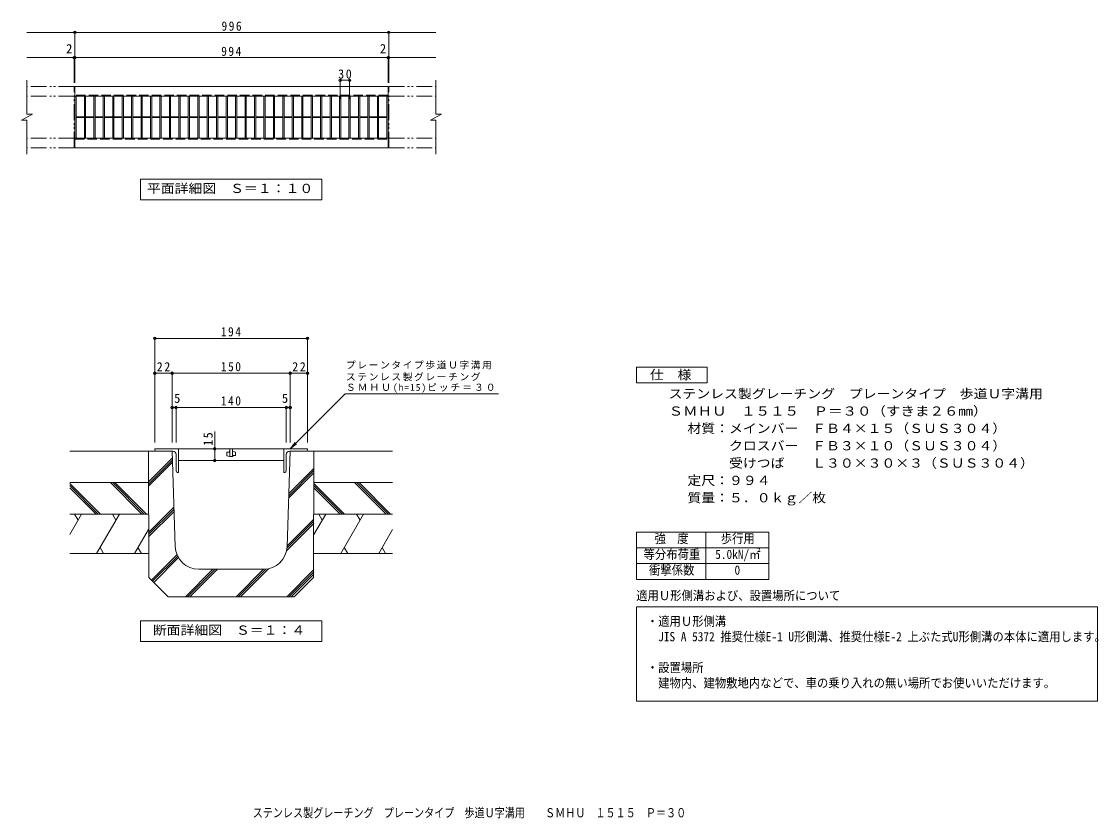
# Model space of a CAD drawing. Units: millimetres at full size, with parts at other scales. Extents: x -664 to 703, y -545 to 467.
import ezdxf
from ezdxf.enums import TextEntityAlignment as Align

# ---------------------------------------------------------------- set-up
doc = ezdxf.new("R2010")
doc.units = ezdxf.units.MM
doc.header["$LTSCALE"] = 4
doc.header["$PDMODE"] = 32
doc.header["$PDSIZE"] = 3.2
doc.linetypes.add('DASHED3', pattern=[4, 3, -1])
doc.linetypes.add('DOUBLE_CHAIN1', pattern=[8.8, 5, -1, 0.6, -0.6, 0.6, -1])
for name, color, linetype, lineweight in [('A-0', 7, 'Continuous', 9), ('A-2', 3, 'Continuous', 9), ('A-4', 2, 'Continuous', 9), ('A-5', 7, 'Continuous', 9), ('A-6', 6, 'Continuous', 9), ('C-1', 2, 'Continuous', 9), ('C-2', 3, 'Continuous', 9), ('C-4', 7, 'Continuous', 9), ('C-5', 7, 'Continuous', 9)]:
    doc.layers.add(name, color=color, linetype=linetype, lineweight=lineweight)
doc.layers.add('F-5_F-5ﾚｲﾔ', color=2, linetype='Continuous')
doc.styles.add('ＭＳ ゴシック', font='')
doc.styles.get('ＭＳ ゴシック').set_extended_font_data('MS Gothic')

msp = doc.modelspace()

# ---------------------------------------------------------------- linework, layer by layer
at = {"layer": 'A-0'}
for p, q in [((-494.831, 65.732), (-494.831, -67.615)), ((-494.831, 64.532), (-300.831, 64.532)), ((-300.831, 65.732), (-300.831, -67.615)), ((-472.831, 20.254), (-494.831, 20.254)), ((-472.831, 21.454), (-472.831, -67.615)), ((-322.831, 20.254), (-472.831, 20.254)), ((-322.831, 21.454), (-322.831, -67.615)), ((-300.831, 20.254), (-322.831, 20.254)), ((-467.831, -23.247), (-472.831, -23.247)), ((-467.831, -22.047), (-467.831, -67.615)), ((-327.831, -23.247), (-467.831, -23.247)), ((-327.831, -22.047), (-327.831, -67.615)), ((-322.831, -23.247), (-327.831, -23.247)), ((-418.704, -75.615), (-418.704, -53.577)), ((-418.704, -75.615), (-418.704, -90.615))]:
    msp.add_line(p, q, dxfattribs=at)
for p in [(-494.831, 64.532), (-300.831, 64.532), (-494.831, 20.254), (-472.831, 20.254), (-322.831, 20.254), (-300.831, 20.254), (-472.831, -23.247), (-467.831, -23.247), (-327.831, -23.247), (-322.831, -23.247), (-418.704, -75.615), (-418.704, -90.615)]:
    msp.add_point(p, dxfattribs=at)
at = {"layer": 'A-2'}
for p, q in [((-464.831, -75.615), (-494.831, -75.615)), ((-494.831, -76.615), (-494.831, -75.615)), ((-492.831, -78.615), (-471.831, -78.615)), ((-464.831, -75.615), (-464.831, -105.615)), ((-330.831, -75.615), (-464.831, -75.615)), ((-403.331, -84.013), (-403.331, -80.365)), ((-402.831, -79.865), (-400.331, -79.865)), ((-399.831, -79.365), (-399.831, -79.115)), ((-399.331, -75.615), (-399.331, -85.615)), ((-396.331, -75.615), (-396.331, -85.615)), ((-395.831, -78.615), (-396.331, -78.615)), ((-392.663, -79.747), (-395.831, -78.615)), ((-392.331, -80.217), (-392.331, -83.865)), ((-330.831, -75.615), (-330.831, -105.615)), ((-330.831, -75.615), (-300.831, -75.615)), ((-302.831, -78.615), (-323.831, -78.615)), ((-300.831, -76.615), (-300.831, -75.615)), ((-467.831, -103.615), (-467.831, -82.615)), ((-464.831, -90.615), (-330.831, -90.615)), ((-402.999, -84.484), (-399.831, -85.615)), ((-396.331, -85.615), (-399.831, -85.615)), ((-395.831, -85.115), (-395.831, -84.865)), ((-395.331, -84.365), (-392.831, -84.365)), ((-327.831, -103.615), (-327.831, -82.615)), ((-465.831, -105.615), (-464.831, -105.615)), ((-329.831, -105.615), (-330.831, -105.615))]:
    msp.add_line(p, q, dxfattribs=at)
for centre, radius, start, end in [((-492.831, -76.615), 2, 180, 270), ((-471.831, -82.615), 4, 0, 90), ((-402.831, -80.365), 0.5, 90, 180), ((-400.331, -79.365), 0.5, 270, 0), ((-399.331, -79.115), 0.5, 90, 180), ((-392.831, -80.217), 0.5, 0, 70.34616), ((-323.831, -82.615), 4, 90, 180), ((-302.831, -76.615), 2, 270, 0), ((-402.831, -84.013), 0.5, 180, 250.34616), ((-396.331, -85.115), 0.5, 270, 0), ((-395.331, -84.865), 0.5, 90, 180), ((-392.831, -83.865), 0.5, 270, 0), ((-465.831, -103.615), 2, 180, 270), ((-329.831, -103.615), 2, 270, 0)]:
    msp.add_arc(centre, radius, start, end, dxfattribs=at)
at = {"layer": 'A-4'}
for p, q in [((116.709, -181.348), (284.709, -181.348)), ((116.709, -181.348), (116.709, -241.348)), ((204.709, -181.348), (204.709, -241.348)), ((284.709, -181.348), (284.709, -241.348)), ((116.709, -201.348), (284.709, -201.348)), ((116.709, -221.348), (284.709, -221.348)), ((116.709, -241.348), (284.709, -241.348)), ((116.709, -395.989), (116.709, -276.122))]:
    msp.add_line(p, q, dxfattribs=at)
msp.add_lwpolyline([(116.709, -276.122), (702.084, -276.122), (702.084, -395.989), (116.709, -395.989)], dxfattribs=at)
at = {"layer": 'A-5'}
for p, q in [((-322.831, -75.615), (-253.044, -5.828)), ((-253.044, -5.828), (-58.347, -5.828)), ((-322.831, -75.615), (-316.743, -67.681)), ((-322.831, -75.615), (-314.897, -69.527))]:
    msp.add_line(p, q, dxfattribs=at)
for points in [[(116.709, 8.031), (116.709, 28.031), (206.709, 28.031), (206.709, 8.031)], [(-512.831, -320.197), (-512.831, -294.197), (-282.831, -294.197), (-282.831, -320.197)]]:
    msp.add_lwpolyline(points, close=True, dxfattribs=at)
at = {"layer": 'A-6'}
for p, q in [((-472.831, -78.615), (-602.831, -78.615)), ((-502.486, -238.96), (-502.831, -78.615)), ((-468.798, -199.614), (-472.831, -78.615)), ((-326.864, -199.614), (-322.831, -78.615)), ((-322.831, -78.615), (-292.831, -78.615)), ((-192.831, -78.615), (-292.831, -78.615)), ((-502.747, -117.551), (-472.54, -87.344)), ((-502.741, -120.373), (-472.449, -90.081)), ((-502.735, -123.195), (-472.357, -92.818)), ((-324.816, -138.157), (-292.831, -106.173)), ((-324.718, -135.231), (-292.831, -103.344)), ((-324.621, -132.305), (-292.831, -100.516)), ((-502.831, -118.615), (-602.831, -118.615)), ((-563.766, -158.615), (-602.831, -119.55)), ((-566.594, -158.615), (-602.831, -122.378)), ((-511.044, -158.615), (-551.043, -118.615)), ((-508.215, -158.615), (-548.215, -118.615)), ((-505.387, -158.615), (-545.387, -118.615)), ((-192.831, -118.615), (-292.831, -118.615)), ((-253.766, -158.615), (-292.831, -119.55)), ((-256.594, -158.615), (-292.831, -122.378)), ((-201.044, -158.615), (-241.043, -118.615)), ((-198.215, -158.615), (-238.215, -118.615)), ((-195.387, -158.615), (-235.387, -118.615)), ((-569.423, -158.615), (-602.831, -125.207)), ((-259.423, -158.615), (-292.831, -125.207)), ((-502.609, -181.706), (-470.466, -149.563)), ((-502.831, -158.615), (-602.831, -158.615)), ((-587.818, -158.615), (-602.831, -184.618)), ((-596.645, -158.615), (-592.232, -166.26)), ((-539.743, -158.615), (-568.611, -208.615)), ((-548.57, -158.615), (-544.157, -166.26)), ((-502.603, -184.529), (-470.375, -152.3)), ((-502.597, -187.351), (-470.283, -155.038)), ((-192.831, -158.615), (-292.831, -158.615)), ((-277.818, -158.615), (-292.831, -184.618)), ((-286.645, -158.615), (-282.232, -166.26)), ((-229.743, -158.615), (-258.61, -208.615)), ((-238.57, -158.615), (-234.157, -166.26)), ((-327.583, -205.218), (-292.831, -170.466)), ((-327.02, -201.826), (-292.831, -167.637)), ((-326.848, -198.826), (-292.831, -164.809)), ((-502.831, -177.95), (-520.536, -208.615)), ((-192.831, -177.95), (-210.536, -208.615)), ((-559.783, -208.615), (-564.197, -200.97)), ((-511.708, -208.615), (-516.122, -200.97)), ((-249.783, -208.615), (-254.197, -200.97)), ((-201.708, -208.615), (-206.122, -200.97)), ((-602.831, -208.615), (-502.831, -208.615)), ((-499.027, -242.418), (-466.581, -209.972)), ((-497.613, -243.833), (-465.702, -211.921)), ((-496.199, -245.247), (-464.711, -213.759)), ((-292.831, -208.615), (-192.831, -208.615)), ((-455.93, -263.615), (-420.93, -228.615)), ((-453.102, -263.615), (-418.102, -228.615)), ((-450.273, -263.615), (-415.273, -228.615)), ((-438.814, -228.615), (-356.848, -228.615)), ((-391.637, -263.615), (-356.637, -228.615)), ((-388.808, -263.615), (-353.636, -228.443)), ((-385.98, -263.615), (-350.244, -227.879)), ((-327.344, -263.615), (-292.784, -229.055)), ((-324.515, -263.615), (-292.784, -231.883)), ((-477.831, -263.615), (-502.486, -238.96)), ((-321.687, -263.615), (-292.784, -234.712)), ((-477.831, -263.615), (-317.831, -263.615))]:
    msp.add_line(p, q, dxfattribs=at)
msp.add_lwpolyline([(-317.831, -263.615), (-293.176, -238.96), (-292.831, -78.615)], dxfattribs=at)
for centre, start, end in [((-438.814, -198.615), 181.90915, 270), ((-356.848, -198.615), 270, 358.09085)]:
    msp.add_arc(centre, 30, start, end, dxfattribs=at)
at = {"layer": 'C-1', "linetype": 'DOUBLE_CHAIN1'}
for p, q in [((-597.031, 384.071), (-657.031, 384.071)), ((-597.031, 306.471), (-597.031, 384.071)), ((-197.831, 384.071), (-137.831, 384.071)), ((-197.831, 306.471), (-197.831, 384.071)), ((-597.031, 372.071), (-657.031, 372.071)), ((-197.831, 372.071), (-137.831, 372.071)), ((-597.031, 318.471), (-657.031, 318.471)), ((-197.831, 318.471), (-137.831, 318.471)), ((-597.031, 306.471), (-657.031, 306.471)), ((-197.831, 306.471), (-137.831, 306.471))]:
    msp.add_line(p, q, dxfattribs=at)
at = {"layer": 'C-1'}
for p, q in [((-198.631, 384.071), (-596.231, 384.071)), ((-596.231, 372.071), (-596.231, 384.071)), ((-198.631, 384.071), (-198.631, 372.071)), ((-198.631, 372.071), (-596.231, 372.071)), ((-663.959, 341.271), (-650.103, 349.271)), ((-144.76, 341.271), (-130.903, 349.271)), ((-596.231, 318.471), (-198.631, 318.471)), ((-596.231, 306.471), (-596.231, 318.471)), ((-198.631, 318.471), (-198.631, 306.471)), ((-596.231, 306.471), (-198.631, 306.471))]:
    msp.add_line(p, q, dxfattribs=at)
at = {"layer": 'C-1', "linetype": 'DASHED3'}
for p, q in [((-198.631, 373.271), (-596.231, 373.271)), ((-596.231, 317.271), (-198.631, 317.271))]:
    msp.add_line(p, q, dxfattribs=at)
at = {"layer": 'C-1'}
for points in [[(-657.031, 392.071), (-657.031, 349.271), (-650.103, 349.271)], [(-137.831, 392.071), (-137.831, 349.271), (-130.903, 349.271)], [(-663.959, 341.271), (-657.031, 341.271), (-657.031, 298.471)], [(-144.76, 341.271), (-137.831, 341.271), (-137.831, 298.471)]]:
    msp.add_lwpolyline(points, dxfattribs=at)
at = {"layer": 'C-2'}
for p, q in [((-596.231, 372.071), (-596.231, 318.471)), ((-594.631, 372.071), (-594.631, 318.471)), ((-584.231, 372.071), (-584.231, 318.471)), ((-582.631, 372.071), (-582.631, 318.471)), ((-572.231, 372.071), (-572.231, 318.471)), ((-570.631, 372.071), (-570.631, 318.471)), ((-560.231, 372.071), (-560.231, 318.471)), ((-558.631, 372.071), (-558.631, 318.471)), ((-548.231, 372.071), (-548.231, 318.471)), ((-546.631, 372.071), (-546.631, 318.471)), ((-536.231, 372.071), (-536.231, 318.471)), ((-534.631, 372.071), (-534.631, 318.471)), ((-524.231, 372.071), (-524.231, 318.471)), ((-522.631, 372.071), (-522.631, 318.471)), ((-512.231, 372.071), (-512.231, 318.471)), ((-510.631, 372.071), (-510.631, 318.471)), ((-500.231, 372.071), (-500.231, 318.471)), ((-498.631, 372.071), (-498.631, 318.471)), ((-488.231, 372.071), (-488.231, 318.471)), ((-486.631, 372.071), (-486.631, 318.471)), ((-476.231, 372.071), (-476.231, 318.471)), ((-474.631, 372.071), (-474.631, 318.471)), ((-464.231, 372.071), (-464.231, 318.471)), ((-462.631, 372.071), (-462.631, 318.471)), ((-452.231, 372.071), (-452.231, 318.471)), ((-450.631, 372.071), (-450.631, 318.471)), ((-440.231, 372.071), (-440.231, 318.471)), ((-438.631, 372.071), (-438.631, 318.471)), ((-428.231, 372.071), (-428.231, 318.471)), ((-426.631, 372.071), (-426.631, 318.471)), ((-416.231, 372.071), (-416.231, 318.471)), ((-414.631, 372.071), (-414.631, 318.471)), ((-404.231, 372.071), (-404.231, 318.471)), ((-402.631, 372.071), (-402.631, 318.471)), ((-392.231, 372.071), (-392.231, 318.471)), ((-390.631, 372.071), (-390.631, 318.471)), ((-380.231, 372.071), (-380.231, 318.471)), ((-378.631, 372.071), (-378.631, 318.471)), ((-368.231, 372.071), (-368.231, 318.471)), ((-366.631, 372.071), (-366.631, 318.471)), ((-356.231, 372.071), (-356.231, 318.471)), ((-354.631, 372.071), (-354.631, 318.471)), ((-344.231, 372.071), (-344.231, 318.471)), ((-342.631, 372.071), (-342.631, 318.471)), ((-332.231, 372.071), (-332.231, 318.471)), ((-330.631, 372.071), (-330.631, 318.471)), ((-320.231, 372.071), (-320.231, 318.471)), ((-318.631, 372.071), (-318.631, 318.471)), ((-308.231, 372.071), (-308.231, 318.471)), ((-306.631, 372.071), (-306.631, 318.471)), ((-296.231, 372.071), (-296.231, 318.471)), ((-294.631, 372.071), (-294.631, 318.471)), ((-284.231, 372.071), (-284.231, 318.471)), ((-282.631, 372.071), (-282.631, 318.471)), ((-272.231, 372.071), (-272.231, 318.471)), ((-270.631, 372.071), (-270.631, 318.471)), ((-260.231, 372.071), (-260.231, 318.471)), ((-258.631, 372.071), (-258.631, 318.471)), ((-248.231, 372.071), (-248.231, 318.471)), ((-246.631, 372.071), (-246.631, 318.471)), ((-236.231, 372.071), (-236.231, 318.471)), ((-234.631, 372.071), (-234.631, 318.471)), ((-224.231, 372.071), (-224.231, 318.471)), ((-222.631, 372.071), (-222.631, 318.471)), ((-212.231, 372.071), (-212.231, 318.471)), ((-210.631, 372.071), (-210.631, 318.471)), ((-200.231, 372.071), (-200.231, 318.471)), ((-198.631, 372.071), (-198.631, 318.471)), ((-594.631, 345.871), (-584.231, 345.871)), ((-594.631, 344.671), (-584.231, 344.671)), ((-582.631, 345.871), (-572.231, 345.871)), ((-582.631, 344.671), (-572.231, 344.671)), ((-570.631, 345.871), (-560.231, 345.871)), ((-570.631, 344.671), (-560.231, 344.671)), ((-558.631, 345.871), (-548.231, 345.871)), ((-558.631, 344.671), (-548.231, 344.671)), ((-546.631, 345.871), (-536.231, 345.871)), ((-546.631, 344.671), (-536.231, 344.671)), ((-534.631, 345.871), (-524.231, 345.871)), ((-534.631, 344.671), (-524.231, 344.671)), ((-522.631, 345.871), (-512.231, 345.871)), ((-522.631, 344.671), (-512.231, 344.671)), ((-510.631, 345.871), (-500.231, 345.871)), ((-510.631, 344.671), (-500.231, 344.671)), ((-498.631, 345.871), (-488.231, 345.871)), ((-498.631, 344.671), (-488.231, 344.671)), ((-486.631, 345.871), (-476.231, 345.871)), ((-486.631, 344.671), (-476.231, 344.671)), ((-474.631, 345.871), (-464.231, 345.871)), ((-474.631, 344.671), (-464.231, 344.671)), ((-462.631, 345.871), (-452.231, 345.871)), ((-462.631, 344.671), (-452.231, 344.671)), ((-450.631, 345.871), (-440.231, 345.871)), ((-450.631, 344.671), (-440.231, 344.671)), ((-438.631, 345.871), (-428.231, 345.871)), ((-438.631, 344.671), (-428.231, 344.671)), ((-426.631, 345.871), (-416.231, 345.871)), ((-426.631, 344.671), (-416.231, 344.671)), ((-414.631, 345.871), (-404.231, 345.871)), ((-414.631, 344.671), (-404.231, 344.671)), ((-402.631, 345.871), (-392.231, 345.871)), ((-402.631, 344.671), (-392.231, 344.671)), ((-390.631, 345.871), (-380.231, 345.871)), ((-390.631, 344.671), (-380.231, 344.671)), ((-378.631, 345.871), (-368.231, 345.871)), ((-378.631, 344.671), (-368.231, 344.671)), ((-366.631, 345.871), (-356.231, 345.871)), ((-366.631, 344.671), (-356.231, 344.671)), ((-354.631, 345.871), (-344.231, 345.871)), ((-354.631, 344.671), (-344.231, 344.671)), ((-342.631, 345.871), (-332.231, 345.871)), ((-342.631, 344.671), (-332.231, 344.671)), ((-330.631, 345.871), (-320.231, 345.871)), ((-330.631, 344.671), (-320.231, 344.671)), ((-318.631, 345.871), (-308.231, 345.871)), ((-318.631, 344.671), (-308.231, 344.671)), ((-306.631, 345.871), (-296.231, 345.871)), ((-306.631, 344.671), (-296.231, 344.671)), ((-294.631, 345.871), (-284.231, 345.871)), ((-294.631, 344.671), (-284.231, 344.671)), ((-282.631, 345.871), (-272.231, 345.871)), ((-282.631, 344.671), (-272.231, 344.671)), ((-270.631, 345.871), (-260.231, 345.871)), ((-270.631, 344.671), (-260.231, 344.671)), ((-258.631, 345.871), (-248.231, 345.871)), ((-258.631, 344.671), (-248.231, 344.671)), ((-246.631, 345.871), (-236.231, 345.871)), ((-246.631, 344.671), (-236.231, 344.671)), ((-234.631, 345.871), (-224.231, 345.871)), ((-234.631, 344.671), (-224.231, 344.671)), ((-222.631, 345.871), (-212.231, 345.871)), ((-222.631, 344.671), (-212.231, 344.671)), ((-210.631, 345.871), (-200.231, 345.871)), ((-210.631, 344.671), (-200.231, 344.671))]:
    msp.add_line(p, q, dxfattribs=at)
at = {"layer": 'C-4'}
for p, q in [((-657.031, 452.871), (-137.831, 452.871)), ((-596.231, 388.871), (-596.231, 454.071)), ((-197.831, 388.871), (-197.831, 454.071)), ((-657.031, 420.871), (-137.831, 420.871)), ((-597.031, 388.871), (-597.031, 422.071)), ((-198.631, 388.871), (-198.631, 422.071)), ((-259.43, 368.071), (-259.43, 393.271)), ((-259.43, 392.071), (-247.431, 392.071)), ((-247.431, 368.071), (-247.431, 393.271))]:
    msp.add_line(p, q, dxfattribs=at)
for p in [(-596.231, 452.871), (-197.831, 452.871), (-597.031, 420.871), (-596.231, 420.871), (-198.631, 420.871), (-197.831, 420.871), (-259.43, 392.071), (-247.431, 392.071)]:
    msp.add_point(p, dxfattribs=at)
at = {"layer": 'C-5'}
msp.add_lwpolyline([(-512.831, 240.471), (-512.831, 266.471), (-282.831, 266.471), (-282.831, 240.471)], close=True, dxfattribs=at)

# ---------------------------------------------------------------- texts
at = {"layer": 'A-0', "color": 2, "style": 'ＭＳ ゴシック'}
for p in [(-470.253, -20.847), (-333.432, -20.847)]:
    msp.add_text('5', height=11.73, dxfattribs=at).set_placement(p, align=Align.BOTTOM_LEFT)
at = {"layer": 'A-0', "color": 2, "char_height": 11.73, "attachment_point": 7, "style": 'ＭＳ ゴシック'}
for s, insert in [('\\T1.27;\\W0.9;194', (-410.831, 66.932)), ('\\T1.27;\\W0.95;22', (-492.331, 22.654)), ('\\T1.27;\\W0.9;150', (-410.831, 22.654)), ('\\T1.27;\\W0.95;22', (-320.331, 22.654)), ('\\T1.27;\\W0.9;140', (-410.831, -20.847))]:
    msp.add_mtext(s, dxfattribs=dict(at, insert=insert))
at = {"layer": 'A-0', "color": 2, "insert": (-421.104, -71.936), "char_height": 11.73, "attachment_point": 7, "rotation": 90, "style": 'ＭＳ ゴシック'}
msp.add_mtext('\\T1.27;\\W0.95;15', dxfattribs=at)
at = {"layer": 'A-5', "color": 2, "style": 'ＭＳ ゴシック'}
for s, width, p in [('仕\u3000様', 1.1, (133.727, 9.005)), ('ステンレス製グレーチング\u3000プレーンタイプ\u3000歩道Ｕ字溝用', 1.1, (157.545, -15.137)), ('ＳＭＨＵ\u3000１５１５\u3000Ｐ＝３０（すきま２６mm）', 1.15, (157.545, -37.137)), ('材質：メインバー\u3000ＦＢ４×１５（ＳＵＳ３０４）', 1.1, (181.43, -59.137)), ('\u3000\u3000\u3000クロスバー\u3000ＦＢ３×１０（ＳＵＳ３０４）', 1.1, (181.43, -81.137)), ('\u3000\u3000\u3000受けつば\u3000\u3000Ｌ３０×３０×３（ＳＵＳ３０４）', 1.1, (181.43, -103.137)), ('定尺：９９４', 1.1, (181.43, -125.137)), ('質量：５．０ｋｇ／枚', 1.1, (181.43, -147.138)), ('断面詳細図\u3000Ｓ＝１：４', 1.1, (-497.323, -315.197))]:
    msp.add_text(s, height=11.73, dxfattribs=dict(at, width=width)).set_placement(p, align=Align.BOTTOM_LEFT)
at = {"layer": 'A-5', "style": 'ＭＳ ゴシック', "width": 0.9}
for s, p in [('強\u3000度', (139.709, -198.948)), ('歩行用', (223.709, -198.948)), ('等分布荷重', (125.709, -218.948)), ('5.0kN/㎡', (216.709, -218.948)), ('衝撃係数', (132.709, -238.948)), ('0', (241.209, -238.948)), ('適用Ｕ形側溝および、設置場所について', (116.356, -271.27)), ('・適用Ｕ形側溝', (129.889, -303.892)), ('\u3000JIS A 5372 推奨仕様E-1 U形側溝、推奨仕様E-2 上ぶた式U形側溝の本体に適用します。', (129.889, -323.467)), ('・設置場所', (129.889, -362.618)), ('\u3000建物内、建物敷地内などで、車の乗り入れの無い場所でお使いいただけます。', (129.889, -382.194))]:
    msp.add_text(s, height=11.73, dxfattribs=at).set_placement(p, align=Align.BOTTOM_LEFT)
at = {"layer": 'A-5', "char_height": 8.798, "attachment_point": 7, "style": 'ＭＳ ゴシック'}
for s, insert in [('\\T1.17;プレーンタイプ歩道Ｕ字溝用', (-252.081, 25.223)), ('\\T1.17;ステンレス製グレーチング', (-252.081, 10.235)), ('\\T1.21;ＳＭＨＵ(h=15)ピッチ＝３０', (-252.081, -4.42))]:
    msp.add_mtext(s, dxfattribs=dict(at, insert=insert))
at = {"layer": 'C-4', "color": 2, "style": 'ＭＳ ゴシック'}
for p in [(-607.416, 422.871), (-209.016, 422.871)]:
    msp.add_text('2', height=11.73, dxfattribs=at).set_placement(p, align=Align.BOTTOM_LEFT)
at = {"layer": 'C-4', "color": 2, "char_height": 11.73, "attachment_point": 7, "style": 'ＭＳ ゴシック'}
for s, insert in [('\\T1.27;\\W0.9;996', (-410.031, 454.871)), ('\\T1.27;\\W0.9;994', (-410.431, 422.871)), ('\\T1.27;\\W0.95;30', (-261.93, 394.071))]:
    msp.add_mtext(s, dxfattribs=dict(at, insert=insert))
at = {"layer": 'C-5', "color": 2, "style": 'ＭＳ ゴシック', "width": 1.1}
msp.add_text('平面詳細図\u3000Ｓ＝１：１０', height=11.73, dxfattribs=at).set_placement((-504.831, 245.471), align=Align.BOTTOM_LEFT)
at = {"layer": 'F-5_F-5ﾚｲﾔ', "style": 'ＭＳ ゴシック', "width": 0.8}
msp.add_text('ステンレス製グレーチング\u3000プレーンタイプ\u3000歩道Ｕ字溝用\u3000\u3000ＳＭＨＵ\u3000１５１５\u3000Ｐ＝３０', height=11.73, dxfattribs=at).set_placement((-370.476, -546.95), align=Align.BOTTOM_LEFT)

doc.saveas('drawing.dxf')
